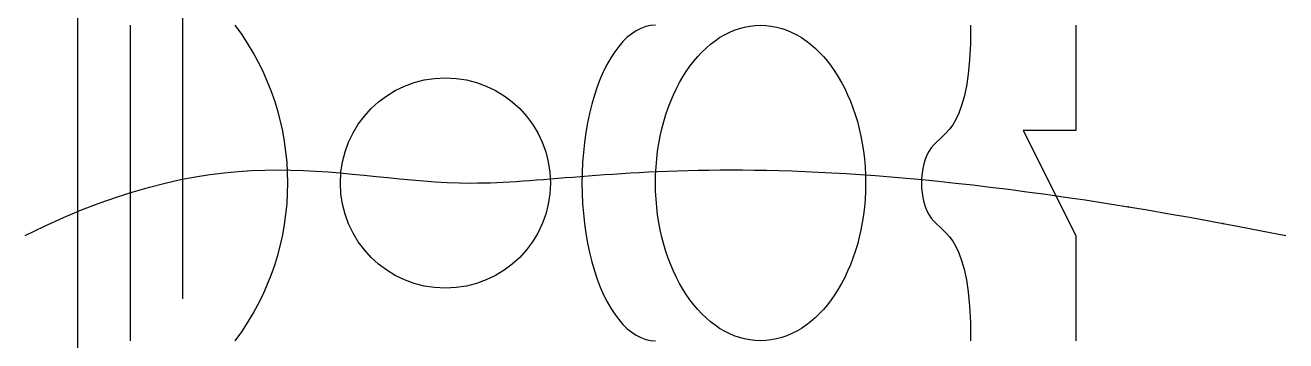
# Model space of a CAD drawing. Header units: millimetres. Extents: x 0 to 120, y 10 to 40.
import ezdxf

# ---------------------------------------------------------------- set-up
doc = ezdxf.new("R2010")
doc.units = ezdxf.units.MM
doc.layers.get('0').update_dxf_attribs({"lineweight": 25})

msp = doc.modelspace()

# ---------------------------------------------------------------- linework, layer by layer
msp.add_line((10, 40), (10, 10))
msp.add_xline((5, 30), (0, 1))
msp.add_ray((15, 14), (0, 1))
msp.add_lwpolyline([(100, 40), (100, 30), (95, 30), (100, 20), (100, 10)])
msp.add_circle((40, 25), 10)
msp.add_arc((0, 25), 25, 323.1301, 36.8699)
msp.add_ellipse((60, 25), major_axis=(0, 15), ratio=0.466667, start_param=0, end_param=3.141593)
msp.add_ellipse((70, 25), major_axis=(0, 15), ratio=0.666667)
for points in [[(90, 40), (90, 30), (85, 30), (85, 20), (90, 20), (90, 10)], [(0, 20), (20, 30), (40, 20), (70, 30), (120, 20)]]:
    msp.add_open_spline(points, degree=3)
for p in [(15, 25.37), (24.97, 26.24), (30.05, 25.95), (49.99, 25.39), (53.01, 25.64), (60.03, 26.09), (79.99, 25.78), (85.32, 25.33), (10, 24.09), (98.1, 23.79), (5, 22.28), (105, 22.74), (114, 21.16)]:
    msp.add_point(p)

doc.saveas('drawing.dxf')
